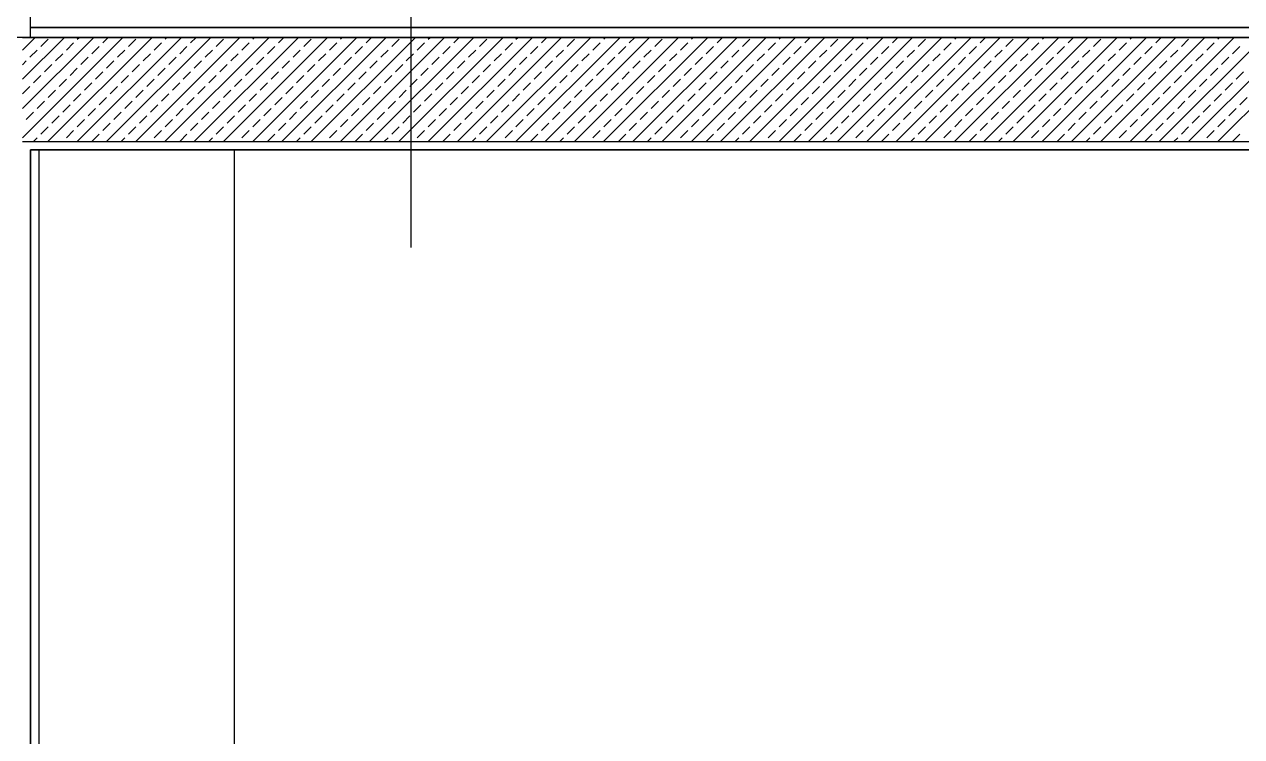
# Model space of a CAD drawing. Header units: millimetres. Extents: x 43168.9 to 43194.6, y -25545.1 to -25543.4.
# Drawn here: x 43183.8049 to 43183.9544, y -25544.5124 to -25544.425 of the extents above; entities that cross this region are included whole.
import ezdxf

# ---------------------------------------------------------------- set-up
doc = ezdxf.new("R2010")
doc.units = ezdxf.units.MM
doc.header["$LTSCALE"] = 200
doc.linetypes.add('kesit_$0$HIDDEN2', pattern=[0.1875, 0.125, -0.0625])
for name, color, linetype in [('gor-4_sgh', 17, 'Continuous'), ('kaplama-gnl_sgh', 30, 'Continuous'), ('kesit_$0$izd-alt_sgh', 8, 'kesit_$0$HIDDEN2'), ('kolon-b.a_sgh', 6, 'Continuous'), ('siva_sgh', 145, 'Continuous'), ('tarama-betonarme_sgh', 223, 'Continuous'), ('yazi-malz_sgh', 7, 'Continuous')]:
    doc.layers.add(name, color=color, linetype=linetype)

msp = doc.modelspace()

# ---------------------------------------------------------------- linework, layer by layer
at = {"layer": 'gor-4_sgh'}
for p, q in [((43183.80671, -25544.44036), (43183.80671, -25544.58456)), ((43183.83071, -25544.44036), (43183.83071, -25544.58456))]:
    msp.add_line(p, q, dxfattribs=at)
at = {"layer": 'kaplama-gnl_sgh'}
for p, q in [((43183.80569, -25544.42536), (43183.93864, -25544.42536)), ((43183.80569, -25544.42536), (43184.27229, -25544.42536)), ((43184.27229, -25544.42536), (43183.80569, -25544.42536))]:
    msp.add_line(p, q, dxfattribs=at)
at = {"layer": 'kesit_$0$izd-alt_sgh'}
msp.add_line((43185.17869, -25544.42656), (43183.58059, -25544.42656), dxfattribs=at)
at = {"layer": 'kolon-b.a_sgh'}
for p, q in [((43183.80469, -25544.42656), (43184.28649, -25544.42656)), ((43183.80469, -25544.43936), (43184.28649, -25544.43936))]:
    msp.add_line(p, q, dxfattribs=at)
at = {"layer": 'siva_sgh'}
for p, q in [((43183.80569, -25544.42656), (43183.80569, -25544.32036)), ((43183.80569, -25544.58656), (43183.80569, -25544.44036)), ((43183.80569, -25544.44036), (43184.28729, -25544.44036)), ((43184.03369, -25544.44036), (43183.80569, -25544.44036)), ((43183.80569, -25544.44036), (43183.80569, -25544.58656))]:
    msp.add_line(p, q, dxfattribs=at)
at = {"layer": 'tarama-betonarme_sgh'}
for p, q in [((43183.80469, -25544.42812), (43183.80625, -25544.42656)), ((43183.80469, -25544.43171), (43183.80984, -25544.42656)), ((43183.80469, -25544.43531), (43183.81344, -25544.42656)), ((43183.80469, -25544.4389), (43183.81703, -25544.42656)), ((43183.80782, -25544.43936), (43183.82062, -25544.42656)), ((43183.81141, -25544.43936), (43183.82421, -25544.42656)), ((43183.81143, -25544.42677), (43183.81164, -25544.42656)), ((43183.81458, -25544.42722), (43183.81523, -25544.42656)), ((43183.81501, -25544.43936), (43183.82781, -25544.42656)), ((43183.8186, -25544.43936), (43183.8314, -25544.42656)), ((43183.82219, -25544.43936), (43183.83499, -25544.42656)), ((43183.82221, -25544.42677), (43183.82242, -25544.42656)), ((43183.82535, -25544.42722), (43183.82601, -25544.42656)), ((43183.82578, -25544.43936), (43183.83858, -25544.42656)), ((43183.82937, -25544.43936), (43183.84217, -25544.42656)), ((43183.83297, -25544.43936), (43183.84577, -25544.42656)), ((43183.83299, -25544.42677), (43183.83319, -25544.42656)), ((43183.83613, -25544.42722), (43183.83679, -25544.42656)), ((43183.83656, -25544.43936), (43183.84936, -25544.42656)), ((43183.84015, -25544.43936), (43183.85295, -25544.42656)), ((43183.84374, -25544.43936), (43183.85654, -25544.42656)), ((43183.84376, -25544.42677), (43183.84397, -25544.42656)), ((43183.84691, -25544.42722), (43183.84756, -25544.42656)), ((43183.84733, -25544.43936), (43183.86013, -25544.42656)), ((43183.85093, -25544.43936), (43183.86373, -25544.42656)), ((43183.85452, -25544.43936), (43183.86732, -25544.42656)), ((43183.85454, -25544.42677), (43183.85475, -25544.42656)), ((43183.85768, -25544.42722), (43183.85834, -25544.42656)), ((43183.85811, -25544.43936), (43183.87091, -25544.42656)), ((43183.8617, -25544.43936), (43183.8745, -25544.42656)), ((43183.86529, -25544.43936), (43183.87809, -25544.42656)), ((43183.86531, -25544.42677), (43183.86552, -25544.42656)), ((43183.86846, -25544.42722), (43183.86911, -25544.42656)), ((43183.86889, -25544.43936), (43183.88169, -25544.42656)), ((43183.87248, -25544.43936), (43183.88528, -25544.42656)), ((43183.87607, -25544.43936), (43183.88887, -25544.42656)), ((43183.87609, -25544.42677), (43183.8763, -25544.42656)), ((43183.87923, -25544.42722), (43183.87989, -25544.42656)), ((43183.87966, -25544.43936), (43183.89246, -25544.42656)), ((43183.88326, -25544.43936), (43183.89606, -25544.42656)), ((43183.88685, -25544.43936), (43183.89965, -25544.42656)), ((43183.88687, -25544.42677), (43183.88708, -25544.42656)), ((43183.89001, -25544.42722), (43183.89067, -25544.42656)), ((43183.89044, -25544.43936), (43183.90324, -25544.42656)), ((43183.89403, -25544.43936), (43183.90683, -25544.42656)), ((43183.89762, -25544.43936), (43183.91042, -25544.42656)), ((43183.89764, -25544.42677), (43183.89785, -25544.42656)), ((43183.90079, -25544.42722), (43183.90144, -25544.42656)), ((43183.90122, -25544.43936), (43183.91402, -25544.42656)), ((43183.90481, -25544.43936), (43183.91761, -25544.42656)), ((43183.9084, -25544.43936), (43183.9212, -25544.42656)), ((43183.90842, -25544.42677), (43183.90863, -25544.42656)), ((43183.91156, -25544.42722), (43183.91222, -25544.42656)), ((43183.91199, -25544.43936), (43183.92479, -25544.42656)), ((43183.91558, -25544.43936), (43183.92838, -25544.42656)), ((43183.91918, -25544.43936), (43183.93198, -25544.42656)), ((43183.9192, -25544.42677), (43183.9194, -25544.42656)), ((43183.92234, -25544.42722), (43183.923, -25544.42656)), ((43183.92277, -25544.43936), (43183.93557, -25544.42656)), ((43183.92636, -25544.43936), (43183.93916, -25544.42656)), ((43183.92995, -25544.43936), (43183.94275, -25544.42656)), ((43183.92997, -25544.42677), (43183.93018, -25544.42656)), ((43183.93312, -25544.42722), (43183.93377, -25544.42656)), ((43183.93354, -25544.43936), (43183.94634, -25544.42656)), ((43183.93714, -25544.43936), (43183.94994, -25544.42656)), ((43183.94073, -25544.43936), (43183.95353, -25544.42656)), ((43183.94075, -25544.42677), (43183.94096, -25544.42656)), ((43183.94389, -25544.42722), (43183.94455, -25544.42656)), ((43183.94432, -25544.43936), (43183.95712, -25544.42656)), ((43183.94791, -25544.43936), (43183.96071, -25544.42656)), ((43183.95151, -25544.43936), (43183.96431, -25544.42656)), ((43183.95153, -25544.42677), (43183.95173, -25544.42656)), ((43183.8056, -25544.42901), (43183.80649, -25544.42811)), ((43183.80694, -25544.42766), (43183.80784, -25544.42677)), ((43183.81009, -25544.42811), (43183.81098, -25544.42722)), ((43183.81323, -25544.42856), (43183.81413, -25544.42766)), ((43183.81637, -25544.42901), (43183.81727, -25544.42811)), ((43183.81772, -25544.42766), (43183.81862, -25544.42677)), ((43183.82086, -25544.42811), (43183.82176, -25544.42722)), ((43183.82401, -25544.42856), (43183.8249, -25544.42766)), ((43183.82715, -25544.42901), (43183.82805, -25544.42811)), ((43183.8285, -25544.42766), (43183.82939, -25544.42677)), ((43183.83164, -25544.42811), (43183.83254, -25544.42722)), ((43183.83478, -25544.42856), (43183.83568, -25544.42766)), ((43183.83793, -25544.42901), (43183.83882, -25544.42811)), ((43183.83927, -25544.42766), (43183.84017, -25544.42677)), ((43183.84242, -25544.42811), (43183.84331, -25544.42722)), ((43183.84556, -25544.42856), (43183.84646, -25544.42766)), ((43183.8487, -25544.42901), (43183.8496, -25544.42811)), ((43183.85005, -25544.42766), (43183.85095, -25544.42677)), ((43183.85319, -25544.42811), (43183.85409, -25544.42722)), ((43183.85633, -25544.42856), (43183.85723, -25544.42766)), ((43183.85948, -25544.42901), (43183.86038, -25544.42811)), ((43183.86082, -25544.42766), (43183.86172, -25544.42677)), ((43183.86397, -25544.42811), (43183.86487, -25544.42722)), ((43183.86711, -25544.42856), (43183.86801, -25544.42766)), ((43183.87025, -25544.42901), (43183.87115, -25544.42811)), ((43183.8716, -25544.42766), (43183.8725, -25544.42677)), ((43183.87474, -25544.42811), (43183.87564, -25544.42722)), ((43183.87789, -25544.42856), (43183.87879, -25544.42766)), ((43183.88103, -25544.42901), (43183.88193, -25544.42811)), ((43183.88238, -25544.42766), (43183.88328, -25544.42677)), ((43183.88552, -25544.42811), (43183.88642, -25544.42722)), ((43183.88866, -25544.42856), (43183.88956, -25544.42766)), ((43183.89181, -25544.42901), (43183.8927, -25544.42811)), ((43183.89315, -25544.42766), (43183.89405, -25544.42677)), ((43183.8963, -25544.42811), (43183.89719, -25544.42722)), ((43183.89944, -25544.42856), (43183.90034, -25544.42766)), ((43183.90258, -25544.42901), (43183.90348, -25544.42811)), ((43183.90393, -25544.42766), (43183.90483, -25544.42677)), ((43183.90707, -25544.42811), (43183.90797, -25544.42722)), ((43183.91022, -25544.42856), (43183.91111, -25544.42766)), ((43183.91336, -25544.42901), (43183.91426, -25544.42811)), ((43183.91471, -25544.42766), (43183.9156, -25544.42677)), ((43183.91785, -25544.42811), (43183.91875, -25544.42722)), ((43183.92099, -25544.42856), (43183.92189, -25544.42766)), ((43183.92414, -25544.42901), (43183.92503, -25544.42811)), ((43183.92548, -25544.42766), (43183.92638, -25544.42677)), ((43183.92863, -25544.42811), (43183.92952, -25544.42722)), ((43183.93177, -25544.42856), (43183.93267, -25544.42766)), ((43183.93491, -25544.42901), (43183.93581, -25544.42811)), ((43183.93626, -25544.42766), (43183.93716, -25544.42677)), ((43183.9394, -25544.42811), (43183.9403, -25544.42722)), ((43183.94255, -25544.42856), (43183.94344, -25544.42766)), ((43183.94569, -25544.42901), (43183.94659, -25544.42811)), ((43183.94704, -25544.42766), (43183.94793, -25544.42677)), ((43183.95018, -25544.42811), (43183.95108, -25544.42722)), ((43183.95332, -25544.42856), (43183.95422, -25544.42766)), ((43183.80469, -25544.42992), (43183.80515, -25544.42946)), ((43183.80874, -25544.42946), (43183.80964, -25544.42856)), ((43183.81188, -25544.42991), (43183.81278, -25544.42901)), ((43183.81503, -25544.43036), (43183.81592, -25544.42946)), ((43183.81952, -25544.42946), (43183.82041, -25544.42856)), ((43183.82266, -25544.42991), (43183.82356, -25544.42901)), ((43183.8258, -25544.43036), (43183.8267, -25544.42946)), ((43183.83029, -25544.42946), (43183.83119, -25544.42856)), ((43183.83344, -25544.42991), (43183.83433, -25544.42901)), ((43183.83658, -25544.43036), (43183.83748, -25544.42946)), ((43183.84107, -25544.42946), (43183.84197, -25544.42856)), ((43183.84421, -25544.42991), (43183.84511, -25544.42901)), ((43183.84735, -25544.43036), (43183.84825, -25544.42946)), ((43183.85184, -25544.42946), (43183.85274, -25544.42856)), ((43183.85499, -25544.42991), (43183.85589, -25544.42901)), ((43183.85813, -25544.43036), (43183.85903, -25544.42946)), ((43183.86262, -25544.42946), (43183.86352, -25544.42856)), ((43183.86576, -25544.42991), (43183.86666, -25544.42901)), ((43183.86891, -25544.43036), (43183.86981, -25544.42946)), ((43183.8734, -25544.42946), (43183.8743, -25544.42856)), ((43183.87654, -25544.42991), (43183.87744, -25544.42901)), ((43183.87968, -25544.43036), (43183.88058, -25544.42946)), ((43183.88417, -25544.42946), (43183.88507, -25544.42856)), ((43183.88732, -25544.42991), (43183.88821, -25544.42901)), ((43183.89046, -25544.43036), (43183.89136, -25544.42946)), ((43183.89495, -25544.42946), (43183.89585, -25544.42856)), ((43183.89809, -25544.42991), (43183.89899, -25544.42901)), ((43183.90124, -25544.43036), (43183.90213, -25544.42946)), ((43183.90573, -25544.42946), (43183.90662, -25544.42856)), ((43183.90887, -25544.42991), (43183.90977, -25544.42901)), ((43183.91201, -25544.43036), (43183.91291, -25544.42946)), ((43183.9165, -25544.42946), (43183.9174, -25544.42856)), ((43183.91965, -25544.42991), (43183.92054, -25544.42901)), ((43183.92279, -25544.43036), (43183.92369, -25544.42946)), ((43183.92728, -25544.42946), (43183.92818, -25544.42856)), ((43183.93042, -25544.42991), (43183.93132, -25544.42901)), ((43183.93356, -25544.43036), (43183.93446, -25544.42946)), ((43183.93805, -25544.42946), (43183.93895, -25544.42856)), ((43183.9412, -25544.42991), (43183.9421, -25544.42901)), ((43183.94434, -25544.43036), (43183.94524, -25544.42946)), ((43183.94883, -25544.42946), (43183.94973, -25544.42856)), ((43183.95197, -25544.42991), (43183.95287, -25544.42901)), ((43183.80739, -25544.43081), (43183.80829, -25544.42991)), ((43183.81054, -25544.43126), (43183.81143, -25544.43036)), ((43183.81368, -25544.43171), (43183.81458, -25544.43081)), ((43183.81817, -25544.43081), (43183.81907, -25544.42991)), ((43183.82131, -25544.43126), (43183.82221, -25544.43036)), ((43183.82445, -25544.43171), (43183.82535, -25544.43081)), ((43183.82894, -25544.43081), (43183.82984, -25544.42991)), ((43183.83209, -25544.43126), (43183.83299, -25544.43036)), ((43183.83523, -25544.43171), (43183.83613, -25544.43081)), ((43183.83972, -25544.43081), (43183.84062, -25544.42991)), ((43183.84286, -25544.43126), (43183.84376, -25544.43036)), ((43183.84601, -25544.43171), (43183.84691, -25544.43081)), ((43183.8505, -25544.43081), (43183.8514, -25544.42991)), ((43183.85364, -25544.43126), (43183.85454, -25544.43036)), ((43183.85678, -25544.43171), (43183.85768, -25544.43081)), ((43183.86127, -25544.43081), (43183.86217, -25544.42991)), ((43183.86442, -25544.43126), (43183.86531, -25544.43036)), ((43183.86756, -25544.43171), (43183.86846, -25544.43081)), ((43183.87205, -25544.43081), (43183.87295, -25544.42991)), ((43183.87519, -25544.43126), (43183.87609, -25544.43036)), ((43183.87834, -25544.43171), (43183.87923, -25544.43081)), ((43183.88283, -25544.43081), (43183.88372, -25544.42991)), ((43183.88597, -25544.43126), (43183.88687, -25544.43036)), ((43183.88911, -25544.43171), (43183.89001, -25544.43081)), ((43183.8936, -25544.43081), (43183.8945, -25544.42991)), ((43183.89675, -25544.43126), (43183.89764, -25544.43036)), ((43183.89989, -25544.43171), (43183.90079, -25544.43081)), ((43183.90438, -25544.43081), (43183.90528, -25544.42991)), ((43183.90752, -25544.43126), (43183.90842, -25544.43036)), ((43183.91067, -25544.43171), (43183.91156, -25544.43081)), ((43183.91516, -25544.43081), (43183.91605, -25544.42991)), ((43183.9183, -25544.43126), (43183.9192, -25544.43036)), ((43183.92144, -25544.43171), (43183.92234, -25544.43081)), ((43183.92593, -25544.43081), (43183.92683, -25544.42991)), ((43183.92907, -25544.43126), (43183.92997, -25544.43036)), ((43183.93222, -25544.43171), (43183.93312, -25544.43081)), ((43183.93671, -25544.43081), (43183.93761, -25544.42991)), ((43183.93985, -25544.43126), (43183.94075, -25544.43036)), ((43183.94299, -25544.43171), (43183.94389, -25544.43081)), ((43183.94748, -25544.43081), (43183.94838, -25544.42991)), ((43183.95063, -25544.43126), (43183.95153, -25544.43036)), ((43183.95377, -25544.43171), (43183.95467, -25544.43081)), ((43183.8047, -25544.4335), (43183.8056, -25544.4326)), ((43183.80605, -25544.43215), (43183.80694, -25544.43126)), ((43183.80919, -25544.4326), (43183.81009, -25544.43171)), ((43183.81233, -25544.43305), (43183.81323, -25544.43215)), ((43183.81547, -25544.4335), (43183.81637, -25544.4326)), ((43183.81682, -25544.43215), (43183.81772, -25544.43126)), ((43183.81996, -25544.4326), (43183.82086, -25544.43171)), ((43183.82311, -25544.43305), (43183.82401, -25544.43215)), ((43183.82625, -25544.4335), (43183.82715, -25544.4326)), ((43183.8276, -25544.43215), (43183.8285, -25544.43126)), ((43183.83074, -25544.4326), (43183.83164, -25544.43171)), ((43183.83388, -25544.43305), (43183.83478, -25544.43215)), ((43183.83703, -25544.4335), (43183.83793, -25544.4326)), ((43183.83837, -25544.43215), (43183.83927, -25544.43126)), ((43183.84152, -25544.4326), (43183.84242, -25544.43171)), ((43183.84466, -25544.43305), (43183.84556, -25544.43215)), ((43183.8478, -25544.4335), (43183.8487, -25544.4326)), ((43183.84915, -25544.43215), (43183.85005, -25544.43126)), ((43183.85229, -25544.4326), (43183.85319, -25544.43171)), ((43183.85544, -25544.43305), (43183.85633, -25544.43215)), ((43183.85858, -25544.4335), (43183.85948, -25544.4326)), ((43183.85993, -25544.43215), (43183.86082, -25544.43126)), ((43183.86307, -25544.4326), (43183.86397, -25544.43171)), ((43183.86621, -25544.43305), (43183.86711, -25544.43215)), ((43183.86936, -25544.4335), (43183.87025, -25544.4326)), ((43183.8707, -25544.43215), (43183.8716, -25544.43126)), ((43183.87385, -25544.4326), (43183.87474, -25544.43171)), ((43183.87699, -25544.43305), (43183.87789, -25544.43215)), ((43183.88013, -25544.4335), (43183.88103, -25544.4326)), ((43183.88148, -25544.43215), (43183.88238, -25544.43126)), ((43183.88462, -25544.4326), (43183.88552, -25544.43171)), ((43183.88777, -25544.43305), (43183.88866, -25544.43215)), ((43183.89091, -25544.4335), (43183.89181, -25544.4326)), ((43183.89226, -25544.43215), (43183.89315, -25544.43126)), ((43183.8954, -25544.4326), (43183.8963, -25544.43171)), ((43183.89854, -25544.43305), (43183.89944, -25544.43215)), ((43183.90168, -25544.4335), (43183.90258, -25544.4326)), ((43183.90303, -25544.43215), (43183.90393, -25544.43126)), ((43183.90618, -25544.4326), (43183.90707, -25544.43171)), ((43183.90932, -25544.43305), (43183.91022, -25544.43215)), ((43183.91246, -25544.4335), (43183.91336, -25544.4326)), ((43183.91381, -25544.43215), (43183.91471, -25544.43126)), ((43183.91695, -25544.4326), (43183.91785, -25544.43171)), ((43183.92009, -25544.43305), (43183.92099, -25544.43215)), ((43183.92324, -25544.4335), (43183.92414, -25544.4326)), ((43183.92458, -25544.43215), (43183.92548, -25544.43126)), ((43183.92773, -25544.4326), (43183.92863, -25544.43171)), ((43183.93087, -25544.43305), (43183.93177, -25544.43215)), ((43183.93401, -25544.4335), (43183.93491, -25544.4326)), ((43183.93536, -25544.43215), (43183.93626, -25544.43126)), ((43183.9385, -25544.4326), (43183.9394, -25544.43171)), ((43183.94165, -25544.43305), (43183.94255, -25544.43215)), ((43183.94479, -25544.4335), (43183.94569, -25544.4326)), ((43183.94614, -25544.43215), (43183.94704, -25544.43126)), ((43183.94928, -25544.4326), (43183.95018, -25544.43171)), ((43183.95242, -25544.43305), (43183.95332, -25544.43215)), ((43183.80784, -25544.43395), (43183.80874, -25544.43305)), ((43183.81098, -25544.4344), (43183.81188, -25544.4335)), ((43183.81413, -25544.43485), (43183.81503, -25544.43395)), ((43183.81862, -25544.43395), (43183.81952, -25544.43305)), ((43183.82176, -25544.4344), (43183.82266, -25544.4335)), ((43183.8249, -25544.43485), (43183.8258, -25544.43395)), ((43183.82939, -25544.43395), (43183.83029, -25544.43305)), ((43183.83254, -25544.4344), (43183.83344, -25544.4335)), ((43183.83568, -25544.43485), (43183.83658, -25544.43395)), ((43183.84017, -25544.43395), (43183.84107, -25544.43305)), ((43183.84331, -25544.4344), (43183.84421, -25544.4335)), ((43183.84646, -25544.43485), (43183.84735, -25544.43395)), ((43183.85095, -25544.43395), (43183.85184, -25544.43305)), ((43183.85409, -25544.4344), (43183.85499, -25544.4335)), ((43183.85723, -25544.43485), (43183.85813, -25544.43395)), ((43183.86172, -25544.43395), (43183.86262, -25544.43305)), ((43183.86487, -25544.4344), (43183.86576, -25544.4335)), ((43183.86801, -25544.43485), (43183.86891, -25544.43395)), ((43183.8725, -25544.43395), (43183.8734, -25544.43305)), ((43183.87564, -25544.4344), (43183.87654, -25544.4335)), ((43183.87879, -25544.43485), (43183.87968, -25544.43395)), ((43183.88328, -25544.43395), (43183.88417, -25544.43305)), ((43183.88642, -25544.4344), (43183.88732, -25544.4335)), ((43183.88956, -25544.43485), (43183.89046, -25544.43395)), ((43183.89405, -25544.43395), (43183.89495, -25544.43305)), ((43183.89719, -25544.4344), (43183.89809, -25544.4335)), ((43183.90034, -25544.43485), (43183.90124, -25544.43395)), ((43183.90483, -25544.43395), (43183.90573, -25544.43305)), ((43183.90797, -25544.4344), (43183.90887, -25544.4335)), ((43183.91111, -25544.43485), (43183.91201, -25544.43395)), ((43183.9156, -25544.43395), (43183.9165, -25544.43305)), ((43183.91875, -25544.4344), (43183.91965, -25544.4335)), ((43183.92189, -25544.43485), (43183.92279, -25544.43395)), ((43183.92638, -25544.43395), (43183.92728, -25544.43305)), ((43183.92952, -25544.4344), (43183.93042, -25544.4335)), ((43183.93267, -25544.43485), (43183.93356, -25544.43395)), ((43183.93716, -25544.43395), (43183.93805, -25544.43305)), ((43183.9403, -25544.4344), (43183.9412, -25544.4335)), ((43183.94344, -25544.43485), (43183.94434, -25544.43395)), ((43183.94793, -25544.43395), (43183.94883, -25544.43305)), ((43183.95108, -25544.4344), (43183.95197, -25544.4335)), ((43183.95422, -25544.43485), (43183.95512, -25544.43395)), ((43183.80649, -25544.4353), (43183.80739, -25544.4344)), ((43183.80964, -25544.43575), (43183.81054, -25544.43485)), ((43183.81278, -25544.4362), (43183.81368, -25544.4353)), ((43183.81727, -25544.4353), (43183.81817, -25544.4344)), ((43183.82041, -25544.43575), (43183.82131, -25544.43485)), ((43183.82356, -25544.4362), (43183.82445, -25544.4353)), ((43183.82805, -25544.4353), (43183.82894, -25544.4344)), ((43183.83119, -25544.43575), (43183.83209, -25544.43485)), ((43183.83433, -25544.4362), (43183.83523, -25544.4353)), ((43183.83882, -25544.4353), (43183.83972, -25544.4344)), ((43183.84197, -25544.43575), (43183.84286, -25544.43485)), ((43183.84511, -25544.4362), (43183.84601, -25544.4353)), ((43183.8496, -25544.4353), (43183.8505, -25544.4344)), ((43183.85274, -25544.43575), (43183.85364, -25544.43485)), ((43183.85589, -25544.4362), (43183.85678, -25544.4353)), ((43183.86038, -25544.4353), (43183.86127, -25544.4344)), ((43183.86352, -25544.43575), (43183.86442, -25544.43485)), ((43183.86666, -25544.4362), (43183.86756, -25544.4353)), ((43183.87115, -25544.4353), (43183.87205, -25544.4344)), ((43183.8743, -25544.43575), (43183.87519, -25544.43485)), ((43183.87744, -25544.4362), (43183.87834, -25544.4353)), ((43183.88193, -25544.4353), (43183.88283, -25544.4344)), ((43183.88507, -25544.43575), (43183.88597, -25544.43485)), ((43183.88821, -25544.4362), (43183.88911, -25544.4353)), ((43183.8927, -25544.4353), (43183.8936, -25544.4344)), ((43183.89585, -25544.43575), (43183.89675, -25544.43485)), ((43183.89899, -25544.4362), (43183.89989, -25544.4353)), ((43183.90348, -25544.4353), (43183.90438, -25544.4344)), ((43183.90662, -25544.43575), (43183.90752, -25544.43485)), ((43183.90977, -25544.4362), (43183.91067, -25544.4353)), ((43183.91426, -25544.4353), (43183.91516, -25544.4344)), ((43183.9174, -25544.43575), (43183.9183, -25544.43485)), ((43183.92054, -25544.4362), (43183.92144, -25544.4353)), ((43183.92503, -25544.4353), (43183.92593, -25544.4344)), ((43183.92818, -25544.43575), (43183.92907, -25544.43485)), ((43183.93132, -25544.4362), (43183.93222, -25544.4353)), ((43183.93581, -25544.4353), (43183.93671, -25544.4344)), ((43183.93895, -25544.43575), (43183.93985, -25544.43485)), ((43183.9421, -25544.4362), (43183.94299, -25544.4353)), ((43183.94659, -25544.4353), (43183.94748, -25544.4344)), ((43183.94973, -25544.43575), (43183.95063, -25544.43485)), ((43183.95287, -25544.4362), (43183.95377, -25544.4353)), ((43183.80515, -25544.43664), (43183.80605, -25544.43575)), ((43183.80829, -25544.43709), (43183.80919, -25544.4362)), ((43183.81143, -25544.43754), (43183.81233, -25544.43664)), ((43183.81458, -25544.43799), (43183.81547, -25544.43709)), ((43183.81592, -25544.43664), (43183.81682, -25544.43575)), ((43183.81907, -25544.43709), (43183.81996, -25544.4362)), ((43183.82221, -25544.43754), (43183.82311, -25544.43664)), ((43183.82535, -25544.43799), (43183.82625, -25544.43709)), ((43183.8267, -25544.43664), (43183.8276, -25544.43575)), ((43183.82984, -25544.43709), (43183.83074, -25544.4362)), ((43183.83299, -25544.43754), (43183.83388, -25544.43664)), ((43183.83613, -25544.43799), (43183.83703, -25544.43709)), ((43183.83748, -25544.43664), (43183.83837, -25544.43575)), ((43183.84062, -25544.43709), (43183.84152, -25544.4362)), ((43183.84376, -25544.43754), (43183.84466, -25544.43664)), ((43183.84691, -25544.43799), (43183.8478, -25544.43709)), ((43183.84825, -25544.43664), (43183.84915, -25544.43575)), ((43183.8514, -25544.43709), (43183.85229, -25544.4362)), ((43183.85454, -25544.43754), (43183.85544, -25544.43664)), ((43183.85768, -25544.43799), (43183.85858, -25544.43709)), ((43183.85903, -25544.43664), (43183.85993, -25544.43575)), ((43183.86217, -25544.43709), (43183.86307, -25544.4362)), ((43183.86531, -25544.43754), (43183.86621, -25544.43664)), ((43183.86846, -25544.43799), (43183.86936, -25544.43709)), ((43183.86981, -25544.43664), (43183.8707, -25544.43575)), ((43183.87295, -25544.43709), (43183.87385, -25544.4362)), ((43183.87609, -25544.43754), (43183.87699, -25544.43664)), ((43183.87923, -25544.43799), (43183.88013, -25544.43709)), ((43183.88058, -25544.43664), (43183.88148, -25544.43575)), ((43183.88372, -25544.43709), (43183.88462, -25544.4362)), ((43183.88687, -25544.43754), (43183.88777, -25544.43664)), ((43183.89001, -25544.43799), (43183.89091, -25544.43709)), ((43183.89136, -25544.43664), (43183.89226, -25544.43575)), ((43183.8945, -25544.43709), (43183.8954, -25544.4362)), ((43183.89764, -25544.43754), (43183.89854, -25544.43664)), ((43183.90079, -25544.43799), (43183.90168, -25544.43709)), ((43183.90213, -25544.43664), (43183.90303, -25544.43575)), ((43183.90528, -25544.43709), (43183.90618, -25544.4362)), ((43183.90842, -25544.43754), (43183.90932, -25544.43664)), ((43183.91156, -25544.43799), (43183.91246, -25544.43709)), ((43183.91291, -25544.43664), (43183.91381, -25544.43575)), ((43183.91605, -25544.43709), (43183.91695, -25544.4362)), ((43183.9192, -25544.43754), (43183.92009, -25544.43664)), ((43183.92234, -25544.43799), (43183.92324, -25544.43709)), ((43183.92369, -25544.43664), (43183.92458, -25544.43575)), ((43183.92683, -25544.43709), (43183.92773, -25544.4362)), ((43183.92997, -25544.43754), (43183.93087, -25544.43664)), ((43183.93312, -25544.43799), (43183.93401, -25544.43709)), ((43183.93446, -25544.43664), (43183.93536, -25544.43575)), ((43183.93761, -25544.43709), (43183.9385, -25544.4362)), ((43183.94075, -25544.43754), (43183.94165, -25544.43664)), ((43183.94389, -25544.43799), (43183.94479, -25544.43709)), ((43183.94524, -25544.43664), (43183.94614, -25544.43575)), ((43183.94838, -25544.43709), (43183.94928, -25544.4362)), ((43183.95153, -25544.43754), (43183.95242, -25544.43664)), ((43183.80694, -25544.43844), (43183.80784, -25544.43754)), ((43183.81009, -25544.43889), (43183.81098, -25544.43799)), ((43183.81323, -25544.43934), (43183.81413, -25544.43844)), ((43183.81772, -25544.43844), (43183.81862, -25544.43754)), ((43183.82086, -25544.43889), (43183.82176, -25544.43799)), ((43183.82401, -25544.43934), (43183.8249, -25544.43844)), ((43183.8285, -25544.43844), (43183.82939, -25544.43754)), ((43183.83164, -25544.43889), (43183.83254, -25544.43799)), ((43183.83478, -25544.43934), (43183.83568, -25544.43844)), ((43183.83927, -25544.43844), (43183.84017, -25544.43754)), ((43183.84242, -25544.43889), (43183.84331, -25544.43799)), ((43183.84556, -25544.43934), (43183.84646, -25544.43844)), ((43183.85005, -25544.43844), (43183.85095, -25544.43754)), ((43183.85319, -25544.43889), (43183.85409, -25544.43799)), ((43183.85633, -25544.43934), (43183.85723, -25544.43844)), ((43183.86082, -25544.43844), (43183.86172, -25544.43754)), ((43183.86397, -25544.43889), (43183.86487, -25544.43799)), ((43183.86711, -25544.43934), (43183.86801, -25544.43844)), ((43183.8716, -25544.43844), (43183.8725, -25544.43754)), ((43183.87474, -25544.43889), (43183.87564, -25544.43799)), ((43183.87789, -25544.43934), (43183.87879, -25544.43844)), ((43183.88238, -25544.43844), (43183.88328, -25544.43754)), ((43183.88552, -25544.43889), (43183.88642, -25544.43799)), ((43183.88866, -25544.43934), (43183.88956, -25544.43844)), ((43183.89315, -25544.43844), (43183.89405, -25544.43754)), ((43183.8963, -25544.43889), (43183.89719, -25544.43799)), ((43183.89944, -25544.43934), (43183.90034, -25544.43844)), ((43183.90393, -25544.43844), (43183.90483, -25544.43754)), ((43183.90707, -25544.43889), (43183.90797, -25544.43799)), ((43183.91022, -25544.43934), (43183.91111, -25544.43844)), ((43183.91471, -25544.43844), (43183.9156, -25544.43754)), ((43183.91785, -25544.43889), (43183.91875, -25544.43799)), ((43183.92099, -25544.43934), (43183.92189, -25544.43844)), ((43183.92548, -25544.43844), (43183.92638, -25544.43754)), ((43183.92863, -25544.43889), (43183.92952, -25544.43799)), ((43183.93177, -25544.43934), (43183.93267, -25544.43844)), ((43183.93626, -25544.43844), (43183.93716, -25544.43754)), ((43183.9394, -25544.43889), (43183.9403, -25544.43799)), ((43183.94255, -25544.43934), (43183.94344, -25544.43844)), ((43183.94704, -25544.43844), (43183.94793, -25544.43754)), ((43183.95018, -25544.43889), (43183.95108, -25544.43799)), ((43183.95332, -25544.43934), (43183.95422, -25544.43844)), ((43183.80603, -25544.43936), (43183.80649, -25544.43889)), ((43183.80962, -25544.43936), (43183.80964, -25544.43934)), ((43183.8168, -25544.43936), (43183.81727, -25544.43889)), ((43183.82039, -25544.43936), (43183.82041, -25544.43934)), ((43183.82758, -25544.43936), (43183.82805, -25544.43889)), ((43183.83117, -25544.43936), (43183.83119, -25544.43934)), ((43183.83835, -25544.43936), (43183.83882, -25544.43889)), ((43183.84195, -25544.43936), (43183.84197, -25544.43934)), ((43183.84913, -25544.43936), (43183.8496, -25544.43889)), ((43183.85272, -25544.43936), (43183.85274, -25544.43934)), ((43183.85991, -25544.43936), (43183.86038, -25544.43889)), ((43183.8635, -25544.43936), (43183.86352, -25544.43934)), ((43183.87068, -25544.43936), (43183.87115, -25544.43889)), ((43183.87428, -25544.43936), (43183.8743, -25544.43934)), ((43183.88146, -25544.43936), (43183.88193, -25544.43889)), ((43183.88505, -25544.43936), (43183.88507, -25544.43934)), ((43183.89224, -25544.43936), (43183.8927, -25544.43889)), ((43183.89583, -25544.43936), (43183.89585, -25544.43934)), ((43183.90301, -25544.43936), (43183.90348, -25544.43889)), ((43183.9066, -25544.43936), (43183.90662, -25544.43934)), ((43183.91379, -25544.43936), (43183.91426, -25544.43889)), ((43183.91738, -25544.43936), (43183.9174, -25544.43934)), ((43183.92456, -25544.43936), (43183.92503, -25544.43889)), ((43183.92816, -25544.43936), (43183.92818, -25544.43934)), ((43183.93534, -25544.43936), (43183.93581, -25544.43889)), ((43183.93893, -25544.43936), (43183.93895, -25544.43934)), ((43183.94612, -25544.43936), (43183.94659, -25544.43889)), ((43183.94971, -25544.43936), (43183.94973, -25544.43934))]:
    msp.add_line(p, q, dxfattribs=at)
at = {"layer": 'yazi-malz_sgh'}
msp.add_line((43183.85238, -25544.3892), (43183.85238, -25544.45236), dxfattribs=at)

doc.saveas('drawing.dxf')
